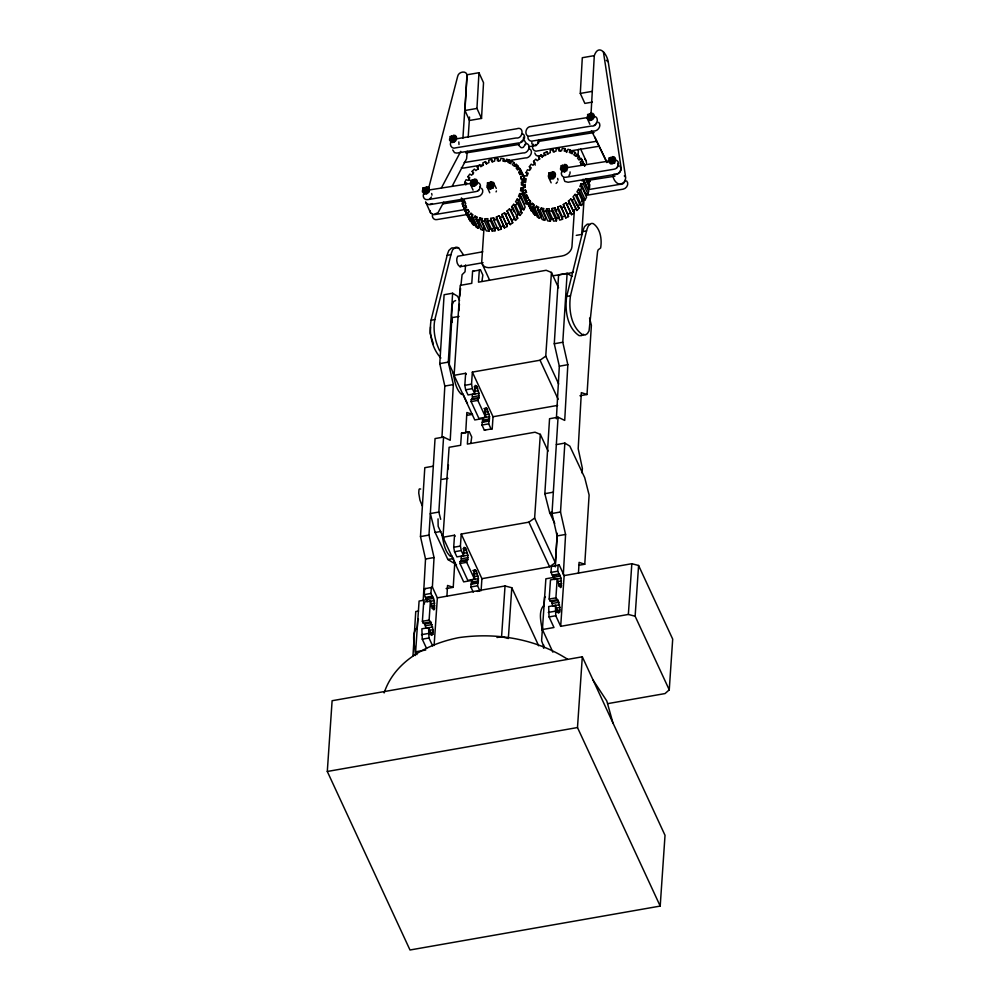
<?xml version="1.0" encoding="UTF-8"?>
<svg xmlns="http://www.w3.org/2000/svg" width="1000" height="1000" viewBox="0 0 1000 1000"><rect width="100%" height="100%" fill="white"/><g stroke="black" fill="none" stroke-linecap="round" stroke-linejoin="round"><path stroke-width="1.5" d="M458.875 310.775L459.425 304.175M527.975 136.762C527.35 139.75 530.638 142.075 533.325 140.875L593.587 131.05C597.837 131.488 601.95 125.688 598.675 122.287M478.312 169.2L477.175 166.713L479.688 164.875L480.788 166.713L483.413 165.1L482.762 162.987L485.487 161.612L486.138 163.725L488.925 162.6L488.725 160.3L491.55 159.438L491.75 161.737L494.575 161.137L494.85 158.737L497.663 158.425L497.388 160.825L500.15 160.775L500.887 158.375L503.587 158.613L502.85 161.025L505.438 161.537L506.613 159.213L509.087 160L507.912 162.325L510.238 163.375L511.8 161.225L513.95 162.537L512.4 164.675L514.362 166.225L516.25 164.338L518 166.112L516.125 168L517.65 169.988L519.788 168.425L521.087 170.6L518.95 172.162L519.987 174.5L522.3 173.337L523.075 175.825L520.763 176.988L521.263 179.6L523.663 178.875L523.888 181.588L521.487 182.312L521.438 185.1L523.825 184.825L524.975 187.325M423.188 600.8L425.525 559.025L420.475 536.575L424.8 467.688L433.312 466.188M432.388 586.925L434.038 557.537L428.975 535.087L435.05 438.575L443.562 437.088L450.225 440.275L453.338 384.575L448.288 362.125L452.625 293.225L444.113 294.725L439.775 363.612L444.825 386.062L441.962 437.125M464.963 110.5L466.962 74.787L478.963 72.725L483.525 82.7L481.525 118.413L469.525 120.475L464.963 110.5L476.95 108.438L481.525 118.413M446.925 596.362L447.537 585.462L453.225 587.337L454.675 564.263M476.95 108.438L478.963 72.725M465.712 432.738L466.85 412.5L472.525 414.375L466.85 415.375M556.375 418.8L559.325 366.2L554.275 343.75L558.6 274.85L567.112 273.363L572.112 276.388M592.362 102.1L584.862 103.4L580.3 93.425L582.3 57.713L594.3 55.637C598.675 43.113 607.263 53.85 608.375 62.763L625.675 177.662C624.875 189.025 613.4 184.5 612.9 174.887M555.325 566.888L557.062 535.938L552 513.488L558.062 417.212L549.55 418.713L544.837 493.675L549.637 512.6L554.738 523.413M567.112 273.363L562.788 342.25L567.837 364.7L564.712 420.4L558.062 417.212M563.325 574.675L565.575 534.438L560.513 511.987L564.85 443.1L556.337 444.6M590.812 117.75L594.3 55.637M578.462 573.275L579.075 562.375L584.763 564.25L589.113 495.025L584.725 477.7L569.837 446.125L564.85 443.1M426.575 648.438L422.275 639.175L421.875 628.825L428.6 627.638L431.75 635.363L432.912 634.175L433.075 629.675L430.662 621.875L423.288 623.225L422.388 621.3L423.7 602.163L430.412 600.988L432.262 607.663L433.738 609.85L434.363 609.425L434.312 600.575L430.925 593.462L431.325 587.612L432.45 587.25L437.362 597.85L434.113 645.5M554.538 577.275L545.875 578.8L542.413 629.538L553.975 627.513L549.062 616.925L548.675 606.562L555.388 605.388L557.788 612.137L558.538 613.1L559.7 611.925L559.862 607.425L558.2 600.5L557.45 599.625L550.075 600.975L549.188 599.038L550.487 579.913L557.2 578.725L559.05 585.4L560.525 587.6L561.15 587.163L561.1 578.312L557.712 571.2L558.112 565.35L559.237 565L564.15 575.588L560.688 626.325L628.362 614.45L635.125 616.225L669.25 689.862L665.013 693.575L608.112 703.562M412.962 655.9L415.75 611.538L418.587 611.038M440.7 519.325L438.85 512.05L443.562 437.088M543.538 648.112L543.725 645.05M582.087 473.025L582.375 468.4L578.2 448.688L581.337 392.625L587.025 394.5L591.388 325.288L589.55 318.075M477.262 591.4L479.95 590.938L477.562 585.788L478.425 578.612L476.4 571.362L475.525 570.037L474.237 570.413L474.5 579.163L467.775 580.337L459.988 563.513L460.112 561.538L461.275 560.625L461.15 556.4L467.875 555.225L465.675 548.312L464.125 547.3L463.7 548.3L463.625 555.712L456.912 556.888L454.525 551.737L453.7 547.25L454.525 535.212L442.962 537.238L449.1 447.3L460.65 445.275L461.475 433.237L469.338 431.838L471.725 436.987L470.887 442.738M482.013 280.812L482.85 275.05L480.462 269.9L479.312 270.125L478.488 282.162L546.163 270.287L551.45 272.438L545.75 356.138L540.037 360.225L472.362 372.1L493.038 416.737L492.225 428.775L491.075 429L488.688 423.85L489.55 416.675L486.65 408.113L485.363 408.488L485.15 410.112L485.613 417.238L478.9 418.413L471.112 401.587L471.238 399.613L472.388 398.7L472.275 394.462L478.988 393.288L476.8 386.375L475.25 385.363L474.825 386.375L474.75 393.787L468.038 394.963L465.65 389.812L464.825 385.325L465.65 373.275L454.087 375.312L460.225 285.375L471.775 283.337L472.6 271.3L473.75 271.075M460.112 561.538L467.537 560.413L467.875 555.225M471.238 399.613L478.663 398.475L478.988 393.288M327.3 771.475L332.113 700.725L582.312 656.8L665.025 835.325L660.2 906.075L410 950L327.3 771.475L577.487 727.55L660.2 906.075M415.325 655.525C415.662 646.838 410.737 635.988 416.375 628.362L417.163 628.462L417.75 619.925A3.3 0.85 80 0 1 417.863 619.25L418.512 619.2M416.938 654.625L415.625 651.8L419.087 601.05L427.75 599.525M427.6 601.75L424.212 594.637L424.613 588.787L425.737 588.438M432.675 645.938L428.988 638L428.6 627.638M430.662 621.875L429.113 620.112L430.412 600.988M462.9 138.162L467.05 75.95C467.262 69.987 458.537 71.45 457.7 76.237L428.488 188.863M438.038 518.875L438.15 526.163A3.3 0.85 80 0 0 438.462 527L443.8 538.525M467.262 151.25L466.6 158.737L452.375 185.825M468.188 137.25L469.538 117.037M463.625 555.712L461.25 550.562L460.412 546.075L461.238 534.038L528.913 522.15L534.625 518.075L540.325 434.363L535.037 432.212L467.362 444.087L468.188 432.05L469.338 431.838M474.75 393.787L472.375 388.638L471.538 384.137L472.362 372.1M484.038 227.362L481.763 261.363A10.163 7.325 -26.3 0 0 490.85 267.525L561.825 256.038A10.012 7.212 -26.3 0 0 571.95 246.75L574.412 209.662M474.5 579.163L466.7 562.337L466.838 560.363M485.613 417.238L477.825 400.4L477.962 398.425L478.663 398.475M473.237 592.112L470.85 586.962L471.712 579.788L478.425 578.612M492.225 428.775L484.363 430.188L481.975 425.037L482.837 417.863L489.55 416.675M481.1 590.712L481.912 578.675L461.238 534.038M496.962 637.513L501.575 636.712L505.037 585.962L511.8 587.737L538.7 645.8M511.8 587.737L508.338 638.488L501.575 636.712M542.5 627.525L541.65 639.987A3.3 0.85 80 0 0 541.65 640.913L544.138 647.75M578.013 155.575L578.425 149.388M561.1 578.312L554.388 579.5L551 572.388L551.4 566.525L552.525 566.175M481.912 578.675L549.587 566.788L555.3 562.712L557.312 533.263M560.688 626.325L555.775 615.737L555.388 605.388M557.45 599.625L555.9 597.863L557.2 578.725M581.7 234.45L584.075 198.9M577.487 727.55L582.312 656.8M628.362 614.45L631.825 563.713L638.587 565.487L672.7 639.125L669.25 689.862M635.125 616.225L638.587 565.487M459.75 296.225L460.575 288.525M460.913 285.45L462.088 274.688L465.025 271.8L465.575 264.938M494.725 220.275L493.587 217.787L490.763 218.375L495.325 228.363L495.05 230.763L492.238 231.075L487.663 221.1L487.95 218.7L485.175 218.738L484.438 221.15L489.012 231.125L486.312 230.888L481.75 220.912L482.488 218.5L479.888 217.987L478.725 220.312L483.288 230.287L484.462 227.963L479.888 217.987M495.05 230.763L490.475 220.775L490.763 218.375M492.238 231.075L492.512 228.675L489.75 228.713L485.175 218.738M523.825 184.825L523.5 187.65L521.112 187.925L520.513 190.775L522.8 190.975L525.662 197.213M556.688 211.588L554.975 207.838L552.15 208.438L556.712 218.412L556.438 220.812L553.625 221.137L549.062 211.15L549.338 208.75L546.575 208.8L545.837 211.2L550.4 221.175L547.7 220.938L543.138 210.963L543.875 208.55L541.275 208.038L540.112 210.362L544.675 220.338L545.85 218.012L541.275 208.038M556.438 220.812L551.875 210.837L552.15 208.438M539.7 159.262L538.562 156.762L541.075 154.925L542.175 156.775L544.812 155.162L544.15 153.038L546.875 151.662L547.525 153.775L550.312 152.65L550.125 150.35L552.938 149.488L553.138 151.788L555.962 151.2L556.237 148.8L559.05 148.475L558.775 150.875L561.538 150.838L562.275 148.425L564.975 148.663L566.688 152.413M583.075 179.225L587.075 187.963L589.462 187.688L589.788 184.862L586.938 178.625M428.038 191.9L426.337 186.8C430.662 186.337 430.188 192.675 426.763 193.675L424.787 187.613L422.775 188.15L424 190.825M455.2 140.312L453.5 135.213C457.825 134.762 457.35 141.088 453.925 142.088A3.088 2.225 -26.3 0 1 451.688 142.4L449.637 140.363A5.587 4.025 -26.3 0 1 449.825 138.35L450.562 137.075L449.938 136.575L451.95 136.025L454.4 141.375M476 184.125L474.3 179.025C478.625 178.575 478.15 184.913 474.725 185.9A3.088 2.225 -26.3 0 1 472.488 186.213L470.425 184.188A5.587 4.025 -26.3 0 1 470.613 182.175L471.362 180.888L470.737 180.387L472.75 179.85L475.2 185.188M493.288 188.125L490.962 181.688L493.35 182.387L496.287 188.388M554.062 176.838L552.35 171.737C556.675 171.287 556.213 177.625 552.788 178.612A3.088 2.225 -26.3 0 1 550.55 178.925L548.488 176.9A5.587 4.025 -26.3 0 1 548.675 174.887L549.425 173.6L548.8 173.1L550.812 172.562L553.6 178.812M566.775 170.85L564.462 164.425C568.787 163.962 568.312 170.3 564.9 171.3A3.088 2.225 -26.3 0 1 562.663 171.612L560.6 169.575A5.587 4.025 -26.3 0 1 560.788 167.562L561.525 166.275L560.9 165.775L562.913 165.238L565.363 170.588M592.812 118.275L591.1 113.175C595.425 112.713 594.95 119.05 591.538 120.05A3.088 2.225 -26.3 0 1 589.3 120.363L587.238 118.325A5.587 4.025 -26.3 0 1 587.425 116.312L588.162 115.037L587.55 114.525L589.562 113.987L592 119.338M614.738 163.088L612.425 156.65C616.75 156.2 616.275 162.525 612.863 163.525A3.088 2.225 -26.3 0 1 610.612 163.837L608.562 161.812A5.587 4.025 -26.3 0 1 608.75 159.8L609.487 158.512L608.862 158.012L610.875 157.463L613.325 162.812M447.762 469.625L448.475 464.938M463.2 254.475L458.587 247.85L453.925 248.137A53.25 13.65 80 0 0 451.5 248.088L448.837 250.475L447.5 253.938L431.05 320.25C428.95 333.263 431.65 348.212 440.887 358.013M458.587 247.85L457.738 247.475A53.25 13.65 80 0 0 455.3 247.413L452.638 249.812L451.3 253.263L434.85 319.587C432.812 330.125 435.05 341.188 439.675 350.763M589.55 224.338A53.25 13.65 80 0 0 587.112 224.275L584.45 226.675L583.112 230.125L566.675 296.438C564.775 309.913 566.987 327.525 579.087 335.625L581.487 335.637L583.587 334.263M570.475 295.775C568.575 309.25 570.788 326.863 582.888 334.963L585.288 334.975L587.388 333.6L589.05 330.913L597.575 251.588L598.162 249.838L600.638 247.987C602.05 239.7 600.625 228.825 593.35 223.675A53.25 13.65 80 0 0 590.913 223.612L588.263 226L586.912 229.462L570.475 295.775L566.675 296.438M458.988 144.512L458.825 141.912M523.45 139.037L523.575 137.238M569.95 173.725L570.075 171.912M617.913 165.95L617.75 163.35M432.612 214.338C431.475 217.062 433.888 220.3 436.85 219.6L466.938 214.562M561.613 172.013C560.462 174.725 562.875 177.963 565.837 177.262L613.975 169.225C618.475 168.85 620.9 160.875 615.438 160.162M489.012 231.125L489.75 228.713M525.625 182.338L523.913 178.6L524.788 175.763L527.075 175.963L528.2 173.175L526.1 172.5L527.475 169.762L529.575 170.438L531.188 167.787L529.362 166.688L531.188 164.15L533.025 165.263L535.062 162.875L533.562 161.363L535.788 159.137L537.275 160.65L539.65 158.613L538.562 156.762M521.938 193.812L519.65 193.612L524.212 203.588L526.5 203.787L521.938 193.812L522.8 190.975M526.5 203.787L527.375 200.95M564.975 148.663L564.237 151.075L566.838 151.588L568 149.262L570.475 150.05L572.188 153.8M550.4 221.175L551.138 218.775L546.575 208.8M583.325 183.863L581.038 183.663L585.612 193.637L587.9 193.837L583.325 183.863L584.2 181.025L581.912 180.825M587.9 193.837L588.763 191.012L584.2 181.025M461.4 265.163L460.087 266.725C456.788 264.962 455.763 259.363 457.7 256.275L482.762 251.788M519.65 193.612L518.525 196.4L520.625 197.075L525.188 207.05L523.812 209.788L521.712 209.112L517.15 199.137L515.538 201.788L517.362 202.887L521.925 212.875L520.1 215.4L518.263 214.288L513.7 204.312L511.662 206.7L513.95 211.688M581.038 183.663L579.913 186.462L582.013 187.125L586.575 197.113L585.2 199.838L583.1 199.175L578.538 189.2L576.925 191.838L578.75 192.95L583.325 202.925L581.487 205.45L579.663 204.35L575.087 194.363L573.05 196.762L579.113 208.238L576.9 210.463L570.837 198.988L568.45 201.025L574.125 212.85L571.6 214.675L565.938 202.862L563.3 204.475L568.525 216.562L565.812 217.938L560.588 205.85L557.8 206.975L557.987 209.275L562.562 219.25L559.738 220.125L555.175 210.138L554.975 207.838M625.337 179.988L624.087 182.237L620.825 184.188L587.737 189.713M496.062 191.887L496.45 190.987M596.188 123.375L596.587 122.475M424.038 193.162C421.962 195.888 424.062 200.487 427.713 199.638L475.85 191.6C480.337 191.225 482.775 183.25 477.312 182.537M524.675 144.95L524.963 144.3M537.575 143.1L537.875 142.45M384.125 692.925C394.7 660.913 427.575 643.825 458.775 637.638C496.125 632.288 535.638 638.675 567.612 659.287M430.513 326.975L430.087 333.387L433.375 343.925M465.85 184.938L464.712 182.45L466.087 179.713L468.188 180.375L469.8 177.738L467.962 176.625L469.8 174.1L471.637 175.212L473.663 172.825L472.175 171.312L474.387 169.088L475.887 170.6L478.263 168.55L477.175 166.713M483.288 230.287L480.812 229.5L476.25 219.525L477.413 217.2L475.087 216.15L473.537 218.287L478.1 228.275L479.663 226.125L475.087 216.15M523.812 209.788L519.25 199.812L520.625 197.075M544.675 220.338L542.2 219.55L537.638 209.575L538.812 207.25L536.475 206.2L534.925 208.35L539.487 218.325L541.05 216.175L536.475 206.2M570.475 150.05L569.3 152.375L571.625 153.425L573.188 151.287L575.35 152.587L577.062 156.325M585.2 199.838L580.638 189.862L582.013 187.125M451.4 141.25C448.675 144.325 451.763 149.637 455.788 147.825L516.05 138C523.2 139.225 524.637 125.763 516.562 128.8L453.387 139.338M441.337 188.1L460.75 151.35M443.75 202.15L438.05 212.662L433.338 214.65L430.575 212.9L425.6 201.85M533.513 144.275C530.788 147.35 533.862 152.662 537.9 150.85L596.65 141.275M521.712 209.112L520.1 211.762L521.925 212.875M581.487 201.812L583.1 199.175M453.862 142.025L452.038 138.012L451.362 137.575L450.863 138.475A3.962 2.862 -26.3 0 0 450.737 139.863C452.688 144.775 459.062 136.325 453.363 136.3M424.875 189.6L424.2 189.163L423.7 190.05A3.962 2.862 -26.3 0 0 423.575 191.45C425.525 196.35 431.9 187.913 426.2 187.887M474.663 185.837L472.825 181.825L472.163 181.4L471.662 182.288A3.962 2.862 -26.3 0 0 471.525 183.675C473.488 188.588 479.862 180.138 474.162 180.113M491.337 188.5L489.5 184.488L488.837 184.05L488.338 184.938A3.962 2.862 -26.3 0 0 488.2 186.337C490.163 191.25 496.525 182.8 490.838 182.775M591.475 119.987L589.637 115.975L588.975 115.538L588.462 116.425A3.962 2.862 -26.3 0 0 588.337 117.825C590.3 122.725 596.663 114.288 590.975 114.262M552.725 178.55L550.887 174.537L550.225 174.112L549.725 175A3.962 2.862 -26.3 0 0 549.587 176.388C551.55 181.3 557.925 172.85 552.225 172.825M564.225 169.9L563 167.225L562.325 166.788L561.825 167.675A3.962 2.862 -26.3 0 0 561.7 169.075C563.65 173.975 570.025 165.538 564.338 165.512M612.8 163.463L610.962 159.45L610.288 159.012L609.788 159.913A3.962 2.862 -26.3 0 0 609.663 161.3C611.613 166.213 617.987 157.762 612.288 157.738M422.775 188.15L423.4 188.663L422.663 189.938A5.587 4.025 -26.3 0 0 422.475 191.95L424.525 193.988A3.088 2.225 -26.3 0 0 426.763 193.675M491.863 187.85L489.425 182.5L487.413 183.038L488.025 183.55L487.287 184.825A5.587 4.025 -26.3 0 0 487.1 186.838L489.75 192.787M431.425 197L430.075 198.512M523.05 139.938L520.85 141.962M557.45 181.938L556.1 183.45M568.962 175.45L569.55 174.625M616.912 167.675L617.513 166.85M478.1 228.275L475.95 226.962L471.375 216.988L472.938 214.838L470.962 213.287L469.087 215.188L473.65 225.162L475.538 223.275M520.1 215.4L515.525 205.425L517.362 202.887M539.487 218.325L537.337 217.025L532.762 207.037L534.325 204.9L532.362 203.35L530.475 205.238L535.037 215.212L536.925 213.325M575.35 152.587L573.787 154.738L575.75 156.287L577.638 154.388L581.112 159.913M581.487 205.45L576.925 195.475L578.75 192.95M518.263 214.288L516.237 216.675L517.725 218.188L515.5 220.413L509.45 208.925L507.062 210.963L512.725 222.787L510.213 224.625L504.55 212.8L501.912 214.412L507.137 226.513L504.412 227.887L499.188 215.8L496.413 216.925L496.6 219.225L501.175 229.2L498.35 230.062L493.775 220.087L493.587 217.787M579.663 204.35L577.625 206.737L579.113 208.238M473.65 225.162L471.887 223.388L467.325 213.412L469.212 211.525L467.675 209.537L465.538 211.1L464.25 208.925L466.388 207.362L465.35 205.025L463.038 206.188L467.6 216.163L466.825 213.675M515.5 220.413L510.938 210.438L513.162 208.212L511.662 206.7M535.037 215.212L533.288 213.438L528.713 203.463L530.6 201.575L529.062 199.587L526.925 201.15L531.5 211.125L524.425 196.238L523.65 193.75L525.962 192.587L525.462 189.975L523.062 190.7L524.775 194.45M579.4 156.163L577.513 158.05L579.038 160.037L581.188 158.475L584.825 165.888M576.9 210.463L572.325 200.487L574.55 198.263M478.038 190.738L478.787 190.05M563 169.675L566.475 167.725M511.637 220.938L514.012 218.9M573.025 211L575.4 208.962M456.512 564.938L456.15 564.913A3.3 0.85 80 0 1 455.712 564.225L451.875 555.938L450.387 556.35C444.425 550.988 443.475 541.987 441.938 534.5M510.213 224.625L505.637 214.65L508.162 212.812L507.062 210.963M581.188 158.475L584.612 165.963L583.688 163.388L581.375 164.562L580.337 162.213L582.475 160.65M571.6 214.675L567.038 204.7L569.55 202.862L568.45 201.025M507.137 226.513L506.488 224.4L509.113 222.775M568.525 216.562L567.875 214.45L570.5 212.838M593.987 125.4L594.85 124.887M425.913 191.125L427.1 190.463M432.438 203.6L428.762 204.675L426 202.913M463.038 206.188L462.262 203.7L464.575 202.525L464.075 199.913L461.675 200.65L463.387 204.387M524.425 196.238L526.737 195.075L528.45 198.812M499.85 217.913L502.575 216.537M561.237 207.963L563.962 206.588M455.625 300.562L453.713 301.425L452.35 304.288L451.6 315.15L452.275 322.4M501.175 229.2L500.975 226.9L503.762 225.775L499.188 215.8M562.562 219.25L562.362 216.95L565.15 215.825L560.588 205.85M492.15 187.575L493.387 187.35M587.45 182.35L589.85 181.612L589.612 178.9M493.775 220.087L496.6 219.225M555.175 210.138L557.987 209.275M591.825 116.862C599.9 113.825 598.462 127.275 591.3 126.062L531.05 135.887C523.663 138.175 524.7 126.363 531.112 126.538L587.263 117.587M535.3 144.713L535.962 144.525M423.288 623.225L424.7 623.938L426.012 628.175L432.725 626.987M550.075 600.975L551.487 601.688L552.8 605.913L559.513 604.738M495.325 228.363L498.15 227.763L498.35 230.062M556.712 218.412L559.55 217.812L557.825 214.075M484.363 430.188L485.513 429.963M447.2 255.35L451 254.688M582.812 231.55L586.613 230.888M576.263 235.375L582.4 234.3M460.087 266.725L483.075 262.688M472.6 271.3L480.462 269.9M431.05 320.25L434.85 319.587M459.1 316.413L451.838 317.688L449.275 364.225A3.3 0.85 80 0 0 449.588 365.062L454.312 375.25M439.775 363.612L448.288 362.125M554.275 343.75L562.788 342.25M444.825 386.062L453.338 384.575M559.325 366.2L567.837 364.7M464.825 385.325L471.538 384.137M474.113 386.85L476.8 386.375M465.65 389.812L472.375 388.638M475 388.713L477.675 388.237M474.425 391.375L478.45 390.675M472.512 396.875L479.225 395.7M472.388 398.7L479.113 397.525M471.112 401.587L477.825 400.4M483.963 408.587L486.65 408.113M484.837 409.9L487.525 409.425M484.363 412.238L488.387 411.525M579.938 395.75L587.025 394.5M485.075 414.775L489.1 414.075M483.438 418.425L474.775 419.95L454.087 375.312M493.038 416.737L557.638 405.4M482.95 420.112L489.663 418.938M482.713 421.675L489.425 420.487M482.163 422.287L488.875 421.112M481.975 425.037L488.688 423.85M461.475 433.237L468.188 432.05M442.163 479.363L447.975 478.338M438.85 512.05L430.337 513.538L435.138 532.463L447.887 559.513L454.712 563.663M544.837 493.675L553.35 492.175M435.138 532.463L440.812 531.475M549.637 512.6L552.475 512.1M420.475 536.575L428.975 535.087M552 513.488L560.513 511.987M453.7 547.25L460.412 546.075M462.987 548.775L465.675 548.312M454.525 551.737L461.25 550.562M463.875 550.638L466.562 550.175M425.525 559.025L434.038 557.537M557.062 535.938L565.575 534.438M463.3 553.312L467.325 552.6M447.887 559.513L453.562 558.525M461.388 558.8L468.1 557.625M461.275 560.625L467.987 559.45M460.825 561.587L466.2 560.65M459.988 563.513L466.7 562.337M472.837 570.513L475.525 570.037M473.713 571.825L476.4 571.362M473.237 574.163L477.262 573.45M473.95 576.712L477.975 576M424.613 588.787L432.45 587.25M472.312 580.363L463.65 581.875L442.962 537.238M551.4 566.525L559.237 565M471.825 582.05L478.537 580.862M471.587 583.6L478.3 582.425M446.125 588.575L453.225 587.337M471.037 584.212L477.75 583.038M579.087 565.237L584.763 564.25M424.212 594.637L430.925 593.462M551 572.388L557.712 571.2M470.85 586.962L477.562 585.788M425.487 597.388L432.2 596.213M552.275 575.138L558.987 573.95M426.213 597.962L432.938 596.788M553 575.7L559.725 574.525M426.962 599.487L433.675 598.312M553.75 577.238L560.462 576.062M437.362 597.85L505.037 585.962M564.15 575.588L631.825 563.713M428.938 601.512L434.312 600.575M430.712 603.925L434.738 603.212M557.5 581.663L561.525 580.962M430.875 606.538L434.9 605.825M559 584.038L561.688 583.562M432.075 608.475L434.762 608M558.875 586.225L561.55 585.75M422.388 621.3L429.113 620.112M549.188 599.038L555.9 597.863M424.7 623.938L431.413 622.762M551.487 601.688L558.2 600.5M425.425 625.737L432.137 624.562M552.212 603.475L558.925 602.3M429.05 630.388L433.075 629.675M555.837 608.125L559.862 607.425M429.113 632.913L433.15 632.2M555.9 610.65L559.938 609.95M421.488 634.675L428.2 633.5M548.275 612.413L554.987 611.237M430.225 634.65L432.912 634.175M557.013 612.388L559.7 611.925M422.275 639.175L428.988 638M549.062 616.925L555.775 615.737M415.625 651.8L425.737 650.025M580.3 93.425L592.3 91.35M430 204.625L478.137 196.588C481.637 196 484.525 191.075 481.6 188.287M434.562 214.613L466.15 209.325M585.513 195.463L623.112 189.175C626.625 188.588 629.5 183.663 626.575 180.875M464.15 162.55L522.9 152.963C528.175 153.875 532.188 144.5 525.9 143.338M483 164.838L463.663 168.05L461.375 167.625M504.087 161.388L525.175 157.95C529.862 158.613 534.15 151.175 529.312 148.6M546.2 154.863C542.85 155.062 535.913 158.375 534.812 152.963M570.312 150.925L598.925 146.263M528.787 146.725L533.312 146M553.025 275.788L569.637 273.1A10.012 7.212 -26.3 0 0 573.35 271.913M465.75 152.95L518.862 144.488M537.962 141.5L594.113 132.55M568.025 167.488L614.263 160.238M429.888 189.862L476.138 182.613M588.75 180.275L614.95 176.163M442.912 203.863L462.95 200.712M549.062 211.15L551.875 210.837M487.663 221.1L490.475 220.775M551.138 218.775L553.9 218.725M523.913 178.6L526.2 178.8L525.6 181.65L523.212 181.925L522.888 184.75L525.275 184.475L525.225 187.262L522.837 188L523.062 190.7M543.138 210.963L545.837 211.2M481.75 220.912L484.438 221.15M613.775 174.25C617.612 175.588 621.85 171.575 621.112 167.688L603.387 51.712M467.475 403.088L467.175 402.863A3.3 0.85 80 0 1 466.838 402.3L463 394.012L461.512 394.425C455.55 389.062 454.6 380.062 453.062 372.575M578.538 189.2L580.638 189.862M464.712 182.45L466.812 183.113M517.15 199.137L519.25 199.812M537.638 209.575L540.112 210.362M476.25 219.525L478.725 220.312M420.688 489.025L419.4 488.913L418.975 489.787L418.75 493.1L419.938 500.125L422.25 505.85M575.087 194.363L576.925 195.475M532.762 207.037L534.925 208.35M513.7 204.312L515.525 205.425M471.375 216.988L473.537 218.287M452.625 293.225L457.612 296.262L459.55 300.375M606.3 60.25L607.962 61.688M522.463 133.637C527.3 136.213 523.013 143.637 518.325 142.988L456.812 153.088L454.525 152.662L452.713 149.938M524.562 140.688L526.075 143.463L523.3 147.312A3.088 2.225 -26.3 0 1 521.062 147.625L519 145.588A5.587 4.025 -26.3 0 1 518.987 144.262M570.837 198.988L572.325 200.487M528.713 203.463L530.475 205.238M509.45 208.925L510.938 210.438M467.325 213.412L469.087 215.188M619.725 165.912C622.65 168.7 619.763 173.625 616.263 174.213L568.125 182.25L564.825 181.412L563.65 178.263M624.288 175.888L624.987 176.675M593.15 680.238L606.788 700.95L612.95 722.987M487.3 187.438L489.162 188.875A3.088 2.225 -26.3 0 0 491.4 188.562L494.012 185.637L493.837 183.038M565.938 202.862L567.038 204.7M526.925 201.15L525.638 198.975L527.775 197.413L526.737 195.075M504.55 212.8L505.637 214.65M545.4 597.125L544.65 596.987A3.3 0.85 80 0 0 544.538 597.675L543.95 606.2L543.162 606.112C538.2 612.812 541.312 622.837 542.288 630.575M591.475 130.7L606.975 162.175M606.825 162.575L594.85 137.037M551.45 272.438L558.562 287.775M545.75 356.138L558.675 384.038M540.037 360.225L558.138 399.288M540.325 434.363L548.088 451.1M534.625 518.075L555.3 562.712M465.65 373.275L466.15 374.375M528.913 522.15L549.587 566.788M542.413 629.538L552.888 652.15M454.525 535.212L455.025 536.312M423.7 602.163L424.5 603.9M612.425 156.65L614.263 160.662M591.1 113.175L592.325 115.85M610.288 159.012L612.125 163.025M588.975 115.538L590.8 119.55M588.162 115.037L590 119.038M587.438 118.925L589.888 124.275M580.5 148.713L585.913 160.525M588.7 179.125L589.85 181.612M580.337 162.213L581.475 164.713M585.462 178.962L589.462 187.688M559.05 148.475L560.2 150.975M565.075 165.763L566.3 168.438M562.325 166.788L564.775 172.138M552.938 149.488L554.087 151.988M575.337 201.75L577.05 205.487M546.875 151.662L548.013 154.162M569.55 202.862L574.125 212.85M544.15 153.038L545.288 155.538M552.35 171.737L554.8 177.087M550.225 174.112L552.062 178.113M541.075 154.925L542.225 157.425M549.425 173.6L551.263 177.613M563.3 204.475L567.875 214.45M548.8 173.1L550.025 175.775M548.688 177.488L551.138 182.838M557.8 206.975L562.362 216.95M533.562 161.363L535.275 165.113M529.362 166.688L530.5 169.175M526.1 172.5L527.238 175M521.087 170.6L524.513 178.075M519.788 168.425L523.787 177.15M523.075 175.825L525.35 180.812M518 166.112L522 174.838M523.663 178.875L525.375 182.613M516.25 164.338L517.962 168.075M518.95 172.162L520.087 174.65M520.763 176.988L522.475 180.738M513.95 162.537L515.662 166.275M532.362 203.35L534.075 207.087M525.462 189.975L526.6 192.463M521.487 182.312L523.2 186.062M529.062 199.587L530.775 203.337M509.087 160L510.8 163.738M521.112 187.925L522.825 191.663M523.65 193.75L529 206.225M503.587 158.613L504.725 161.1M497.663 158.425L498.8 160.912M491.55 159.438L492.688 161.925M513.162 208.212L517.725 218.188M485.487 161.612L486.625 164.1M508.162 212.812L512.725 222.787M490.962 181.688L493.413 187.037M488.837 184.05L490.675 188.062M488.025 183.55L490.475 188.888M501.912 214.412L506.488 224.4M487.413 183.038L489.25 187.05M496.413 216.925L500.975 226.9M472.175 171.312L473.312 173.812M474.9 180.362L476.737 184.375M454.113 136.55L455.337 139.225M472.163 181.4L474 185.4M451.362 137.575L453.2 141.588M467.962 176.625L469.675 180.362M470.625 184.775L473.075 190.125M470.962 213.287L472.675 217.037M464.075 199.913L465.788 203.663M467.675 209.537L468.825 212.025M465.35 205.025L466.488 207.512M463.725 202.925L461.45 197.938L461.675 200.65M462.262 203.7L470.112 221.075L464.25 208.925M482.3 264.2L489.513 279.95M426.337 186.8L428.775 192.15M424.787 187.613L427.238 192.963M424.2 189.163L426.037 193.175M423.4 188.663L425.238 192.662M430.575 212.9L430.087 210.613M557.675 178.438L558.025 180.113M538.65 139.95L538.812 142.55L536.2 145.475A3.088 2.225 -26.3 0 1 533.962 145.787L531.9 143.75A5.587 4.025 -26.3 0 1 531.9 142.425M431.662 193.5L432 195.175M565.15 215.825L565.812 217.938M503.762 225.775L504.412 227.887M479.9 186.513L479.963 187.4M610.875 157.463L610.962 159.45M589.562 113.987L589.637 115.975M562.913 165.238L563 167.225M550.812 172.562L550.887 174.537M489.425 182.5L489.5 184.488M472.75 179.85L472.825 181.825M451.95 136.025L452.038 138.012M584.775 158.975A10.163 7.325 -26.3 0 1 586.45 163.363"/></g></svg>
